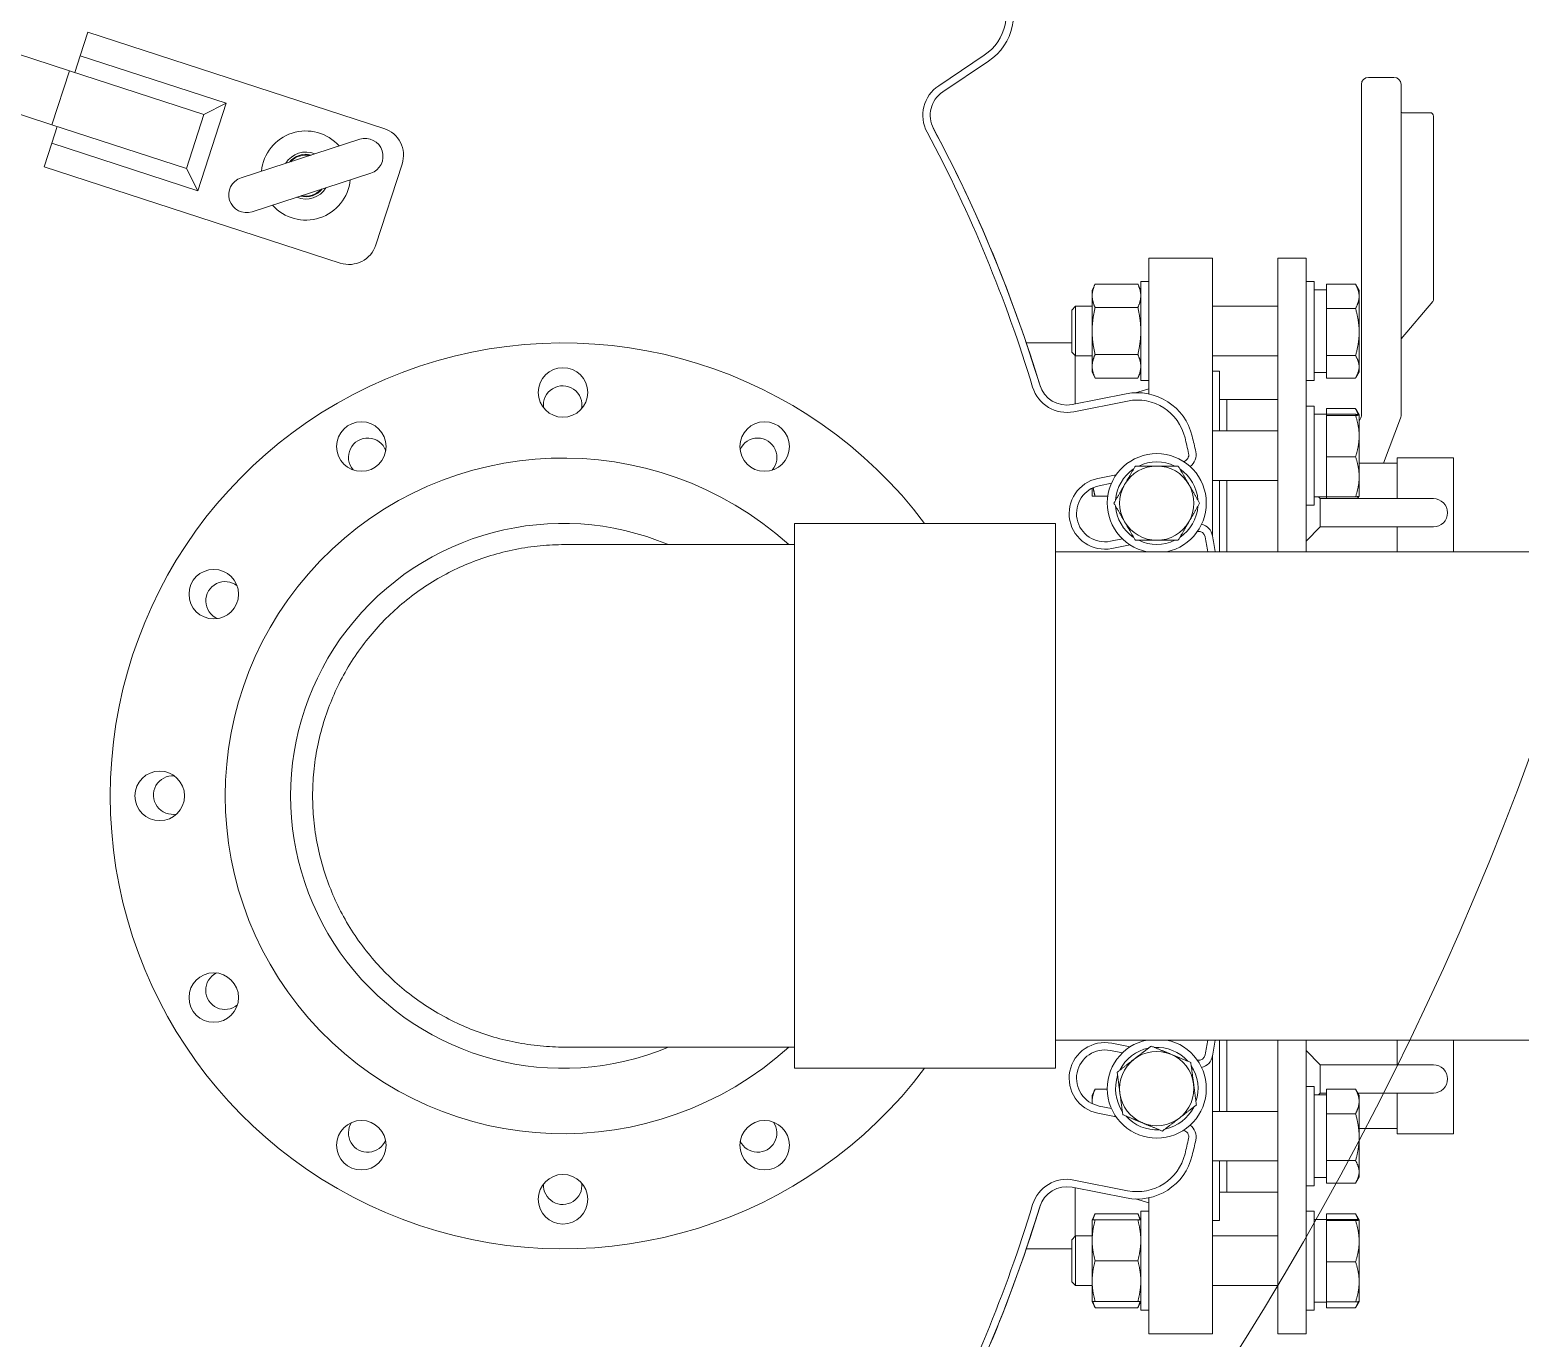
# Model space of a CAD drawing. Header units: inches. Extents: x 20 to 536, y 8 to 344.
# Drawn here: x 113.18 to 139.51, y 234.75 to 257.86 of the extents above; entities that cross this region are included whole.
import ezdxf

# ---------------------------------------------------------------- set-up
doc = ezdxf.new("R2010")
doc.units = ezdxf.units.IN
doc.header["$LTSCALE"] = 16
doc.header["$MEASUREMENT"] = 0
doc.layers.add('Symbol (ANSI)', color=7, linetype='Continuous', lineweight=25)
doc.layers.add('Visible', color=7, linetype='Continuous', lineweight=18)
doc.styles.add('MEMCOR Medium', font='arial.ttf')
doc.dimstyles.new('Default (ANSI)$7', dxfattribs={"dimscale": 16, "dimtxt": 0.15, "dimasz": 0.098425, "dimexe": 0.125, "dimexo": 0.0625, "dimgap": 0.031496, "dimtad": 0, "dimtih": 1, "dimtoh": 1, "dimdec": 4, "dimrnd": 1e-08, "dimzin": 3, "dimdsep": 46, "dimlunit": 5, "dimtxsty": 'MEMCOR Medium', "dimcen": 0.09, "dimdle": 0.393701, "dimclrd": 256, "dimclre": 256, "dimclrt": 256, "dimadec": 0, "dimazin": 1, "dimtfac": 0.8, "dimtofl": 0, "dimtmove": 0, "dimatfit": 3, "dimfxl": 1, "dimfrac": 1, "dimtolj": 1, "dimtzin": 4, "dimlwd": -1, "dimlwe": -1, "dimarcsym": 0})

msp = doc.modelspace()

# ---------------------------------------------------------------- linework, layer by layer
at = {"layer": 'Visible'}
for p, q in [((113.56663, 256.18025), (90.09923, 263.80527)), ((95.44782, 263.11887), (113.87565, 257.13131)), ((114.06732, 257.39761), (114.20251, 257.8137)), ((114.20251, 257.8137), (119.43333, 256.11411)), ((113.97075, 257.10041), (114.06732, 257.39761)), ((114.06732, 257.39761), (116.64706, 256.55941)), ((130.0419, 257.40766), (129.23632, 256.86938)), ((129.30854, 256.76129), (130.11413, 257.29957)), ((113.87565, 257.13131), (113.56663, 256.18025)), ((116.25329, 256.35877), (113.87565, 257.13131)), ((136.70494, 256.89185), (136.70494, 251.04897)), ((137.27994, 257.01685), (136.82994, 257.01685)), ((137.40494, 251.03985), (137.40494, 256.89185)), ((116.64706, 256.55941), (116.14491, 255.01394)), ((116.25329, 256.35877), (116.64706, 256.55941)), ((115.94427, 255.40771), (116.25329, 256.35877)), ((137.91994, 256.39185), (137.42494, 256.39185)), ((137.97994, 253.09895), (137.97994, 256.33185)), ((113.66173, 256.14935), (113.56517, 255.85215)), ((113.56663, 256.18025), (115.94427, 255.40771)), ((113.42997, 255.43606), (113.56517, 255.85215)), ((116.14491, 255.01394), (113.56517, 255.85215)), ((119.00489, 255.92237), (116.90807, 255.24108)), ((119.75434, 255.48407), (119.29082, 254.05749)), ((118.66078, 253.73647), (113.42997, 255.43606)), ((115.94427, 255.40771), (116.14491, 255.01394)), ((117.10272, 254.64199), (119.19954, 255.32328)), ((132.94707, 251.42478), (132.94707, 253.82544)), ((132.94707, 253.82544), (134.07207, 253.82544)), ((134.07207, 248.92811), (134.07207, 253.82544)), ((135.22707, 253.82544), (135.22707, 248.63794)), ((135.72707, 253.82544), (135.22707, 253.82544)), ((135.72707, 248.63794), (135.72707, 253.82544)), ((131.94744, 253.25481), (131.99931, 253.36604)), ((131.99931, 253.36604), (132.75457, 253.36604)), ((132.80644, 253.25481), (132.75457, 253.36604)), ((132.80644, 253.41081), (132.80644, 251.66081)), ((132.80644, 253.41081), (132.94707, 253.41081)), ((135.72707, 253.41081), (135.86769, 253.41081)), ((135.86769, 251.66081), (135.86769, 253.41081)), ((136.08669, 253.21412), (136.08669, 253.36549)), ((136.08669, 253.36549), (136.60062, 253.36549)), ((136.66482, 253.25456), (136.60733, 253.35413)), ((131.94744, 253.25481), (131.94744, 253.15848)), ((131.94744, 253.15848), (131.94744, 252.53581)), ((136.08669, 253.26531), (135.86769, 253.26531)), ((136.08669, 253.21412), (136.08669, 253.08395)), ((136.08669, 252.93258), (136.08669, 253.08395)), ((136.66482, 253.14904), (136.66482, 253.25456)), ((136.66482, 252.51774), (136.66482, 253.14904)), ((131.58669, 252.90716), (131.65285, 252.97331)), ((131.58669, 252.16446), (131.58669, 252.90716)), ((131.65285, 252.97331), (131.65285, 252.09831)), ((131.94744, 252.97331), (131.65285, 252.97331)), ((131.99931, 252.95093), (132.75457, 252.95093)), ((135.22707, 252.97331), (134.07207, 252.97331)), ((136.08669, 252.64248), (136.08669, 252.93258)), ((136.08669, 252.93258), (136.60062, 252.93258)), ((137.40962, 252.39743), (137.9659, 253.06038)), ((136.08669, 252.64248), (136.08669, 252.39301)), ((131.58669, 252.32544), (130.78379, 252.32544)), ((131.94744, 252.53581), (131.94744, 251.91314)), ((136.08669, 252.1029), (136.08669, 252.39301)), ((136.66482, 251.90452), (136.66482, 252.51774)), ((131.58669, 252.16446), (131.65285, 252.09831)), ((131.64707, 252.10409), (131.64707, 251.24792)), ((131.64707, 251.24792), (131.64707, 252.10409)), ((131.94744, 252.09831), (131.65285, 252.09831)), ((131.99931, 252.1207), (132.75457, 252.1207)), ((135.22707, 252.09831), (134.07207, 252.09831)), ((136.08669, 251.96417), (136.08669, 252.1029)), ((136.08669, 252.1029), (136.60062, 252.1029)), ((131.94744, 251.91314), (131.94744, 251.81681)), ((131.94744, 251.81681), (131.99931, 251.70558)), ((132.80644, 251.81681), (132.75457, 251.70558)), ((134.07207, 251.82544), (134.19707, 251.82544)), ((134.19707, 250.77335), (134.19707, 251.82544)), ((136.06539, 251.80631), (135.86769, 251.80631)), ((136.08669, 251.96417), (136.08669, 251.84487)), ((136.08669, 251.70613), (136.08669, 251.84487)), ((136.66482, 251.81706), (136.60733, 251.71749)), ((136.66482, 251.81706), (136.66482, 251.90452)), ((131.99931, 251.70558), (132.75457, 251.70558)), ((132.71148, 251.44562), (132.94707, 251.51544)), ((132.80644, 251.66081), (132.94707, 251.66081)), ((135.72707, 251.66081), (135.86769, 251.66081)), ((136.08669, 251.70613), (136.60062, 251.70613)), ((132.54668, 251.42687), (131.59643, 251.23785)), ((131.62179, 251.11035), (132.57204, 251.29936)), ((134.19707, 251.32544), (134.32707, 251.32544)), ((134.32707, 250.77335), (134.32707, 251.32544)), ((134.32707, 250.77335), (134.32707, 251.32544)), ((134.32707, 251.32544), (135.22707, 251.32544)), ((135.72707, 251.21085), (135.86769, 251.21085)), ((135.86769, 249.46085), (135.86769, 251.21085)), ((136.08669, 251.06535), (135.86769, 251.06535)), ((136.08669, 251.06535), (136.08669, 251.16553)), ((136.08669, 251.16553), (136.60062, 251.16553)), ((136.08669, 251.06535), (136.08669, 251.05124)), ((136.08669, 251.0648), (136.60062, 251.0648)), ((136.08669, 251.04394), (136.08669, 251.05124)), ((136.08669, 250.78906), (136.08669, 251.04394)), ((136.08669, 251.04394), (136.60062, 251.04394)), ((136.66469, 251.05483), (136.60733, 251.15417)), ((136.66482, 251.0546), (136.66469, 251.05483)), ((136.66482, 251.05437), (136.66482, 251.0546)), ((136.66482, 250.67946), (136.66482, 251.05437)), ((136.68946, 250.98871), (136.66482, 250.94393)), ((137.09393, 250.20044), (137.39675, 250.99535)), ((135.22707, 250.77335), (134.07207, 250.77335)), ((136.08669, 250.78906), (136.08669, 250.56987)), ((136.08669, 250.31499), (136.08669, 250.56987)), ((136.66482, 249.96094), (136.66482, 250.67946)), ((136.08669, 250.0674), (136.08669, 250.31499)), ((136.08669, 250.31499), (136.60062, 250.31499)), ((136.66482, 250.20044), (137.33457, 250.20044)), ((137.33457, 249.57544), (137.33457, 250.29344)), ((137.33457, 250.29344), (138.33457, 250.29344)), ((138.33457, 248.63794), (138.33457, 250.29344)), ((132.37061, 249.995), (132.04794, 249.93082)), ((136.08669, 250.0674), (136.08669, 249.85449)), ((136.66482, 249.6171), (136.66482, 249.96094)), ((131.94744, 249.76024), (131.94744, 249.61685)), ((132.0733, 249.80332), (132.28726, 249.84588)), ((135.22707, 249.89835), (134.07207, 249.89835)), ((134.19707, 248.63794), (134.19707, 249.89835)), ((134.32707, 248.63794), (134.32707, 249.89835)), ((134.32707, 248.63794), (134.32707, 249.89835)), ((136.08669, 249.6069), (136.08669, 249.85449)), ((131.99931, 249.61685), (132.22252, 249.61685)), ((135.72707, 249.46085), (135.86769, 249.46085)), ((136.08669, 249.60635), (135.86769, 249.60635)), ((135.97707, 249.57544), (135.94616, 249.60635)), ((137.22707, 249.57544), (135.97707, 249.57544)), ((135.97707, 249.57544), (135.97707, 249.32544)), ((136.08669, 249.6069), (136.08669, 249.60635)), ((136.08669, 249.6069), (136.60062, 249.6069)), ((136.08669, 249.57544), (136.08669, 249.60635)), ((136.66469, 249.61687), (136.64077, 249.57544)), ((136.66482, 249.6171), (136.66469, 249.61687)), ((137.97707, 249.57544), (137.22707, 249.57544)), ((126.68707, 249.13794), (126.68707, 239.51294)), ((131.29707, 249.13794), (126.68707, 249.13794)), ((131.29707, 249.13794), (131.29707, 239.51294)), ((135.97707, 249.32544), (135.97707, 249.07544)), ((132.48235, 248.86509), (132.26839, 248.82253)), ((135.97707, 249.07544), (135.72707, 248.82544)), ((137.22707, 249.07544), (135.97707, 249.07544)), ((137.22707, 249.07544), (137.97707, 249.07544)), ((137.33457, 248.63794), (137.33457, 249.07544)), ((126.68707, 248.76294), (122.62438, 248.76294)), ((131.29707, 248.63794), (154.22232, 248.63794)), ((132.29375, 248.69503), (132.61642, 248.75921)), ((131.29707, 240.01294), (154.22232, 240.01294)), ((132.61642, 239.89167), (132.29375, 239.95585)), ((134.19707, 238.75253), (134.19707, 240.01294)), ((134.32707, 238.75253), (134.32707, 240.01294)), ((134.32707, 238.75253), (134.32707, 240.01294)), ((135.22707, 240.01294), (135.22707, 234.82544)), ((135.72707, 234.82544), (135.72707, 240.01294)), ((137.33457, 239.57544), (137.33457, 240.01294)), ((138.33457, 238.35744), (138.33457, 240.01294)), ((122.62438, 239.88794), (126.68707, 239.88794)), ((132.26839, 239.82835), (132.48235, 239.78579)), ((134.07207, 234.82544), (134.07207, 239.72277)), ((135.97707, 239.57544), (135.72707, 239.82544)), ((131.29707, 239.51294), (126.68707, 239.51294)), ((137.22707, 239.57544), (135.97707, 239.57544)), ((135.97707, 239.57544), (135.97707, 239.32544)), ((137.97707, 239.57544), (137.22707, 239.57544)), ((131.94744, 239.03403), (131.99931, 239.14526)), ((131.99931, 239.14526), (132.21413, 239.14526)), ((135.72707, 239.19003), (135.86769, 239.19003)), ((135.86769, 237.44003), (135.86769, 239.19003)), ((135.97707, 239.32544), (135.97707, 239.07544)), ((136.08669, 238.99334), (136.08669, 239.14471)), ((136.08669, 239.14471), (136.60062, 239.14471)), ((136.66482, 239.03378), (136.60733, 239.13336)), ((131.94744, 239.03403), (131.94744, 238.93771)), ((131.94744, 238.93771), (131.94744, 238.89064)), ((136.08669, 239.04453), (135.86769, 239.04453)), ((135.97707, 239.07544), (135.94616, 239.04453)), ((136.08669, 239.07544), (135.97707, 239.07544)), ((136.08669, 238.99334), (136.08669, 238.86318)), ((136.08669, 238.71181), (136.08669, 238.86318)), ((137.22707, 239.07544), (136.64077, 239.07544)), ((136.66482, 238.92826), (136.66482, 239.03378)), ((136.66482, 238.29697), (136.66482, 238.92826)), ((137.22707, 239.07544), (137.97707, 239.07544)), ((137.33457, 238.35744), (137.33457, 239.07544)), ((132.04794, 238.72006), (132.37061, 238.65588)), ((132.28726, 238.805), (132.0733, 238.84756)), ((135.22707, 238.75253), (134.07207, 238.75253)), ((136.08669, 238.4217), (136.08669, 238.71181)), ((136.08669, 238.71181), (136.60062, 238.71181)), ((136.08669, 238.4217), (136.08669, 238.17223)), ((136.66482, 238.45044), (137.33457, 238.45044)), ((137.33457, 238.35744), (138.33457, 238.35744)), ((136.08669, 237.88213), (136.08669, 238.17223)), ((136.66482, 237.68374), (136.66482, 238.29697)), ((135.22707, 237.87753), (134.07207, 237.87753)), ((134.19707, 236.82544), (134.19707, 237.87753)), ((134.32707, 237.32544), (134.32707, 237.87753)), ((134.32707, 237.32544), (134.32707, 237.87753)), ((136.08669, 237.74339), (136.08669, 237.88213)), ((136.08669, 237.88213), (136.60062, 237.88213)), ((132.57204, 237.35152), (131.62179, 237.54053)), ((136.08669, 237.58553), (135.86769, 237.58553)), ((136.08669, 237.74339), (136.08669, 237.62409)), ((136.08669, 237.48535), (136.08669, 237.62409)), ((136.66482, 237.59628), (136.60733, 237.49671)), ((136.66482, 237.59628), (136.66482, 237.68374)), ((131.59643, 237.41303), (132.54668, 237.22402)), ((131.64707, 237.40296), (131.64707, 236.54679)), ((131.64707, 236.54679), (131.64707, 237.40296)), ((134.19707, 237.32544), (134.32707, 237.32544)), ((134.32707, 237.32544), (135.22707, 237.32544)), ((135.72707, 237.44003), (135.86769, 237.44003)), ((136.08669, 237.48535), (136.60062, 237.48535)), ((132.71148, 237.20526), (132.94707, 237.13544)), ((132.94707, 234.82544), (132.94707, 237.2261)), ((131.94744, 236.83407), (131.99931, 236.9453)), ((131.94744, 236.83407), (131.94744, 236.47457)), ((131.99931, 236.9453), (132.75457, 236.9453)), ((131.99931, 236.83407), (132.75457, 236.83407)), ((132.80644, 236.83407), (132.75457, 236.9453)), ((132.80644, 236.99007), (132.80644, 235.24007)), ((132.80644, 236.99007), (132.94707, 236.99007)), ((134.07207, 236.82544), (134.19707, 236.82544)), ((135.72707, 236.99007), (135.86769, 236.99007)), ((135.86769, 235.24007), (135.86769, 236.99007)), ((136.08669, 236.84457), (135.86769, 236.84457)), ((136.08669, 236.84457), (136.08669, 236.94475)), ((136.08669, 236.94475), (136.60062, 236.94475)), ((136.08669, 236.84457), (136.08669, 236.83046)), ((136.08669, 236.84402), (136.60062, 236.84402)), ((136.08669, 236.82316), (136.08669, 236.83046)), ((136.08669, 236.56828), (136.08669, 236.82316)), ((136.08669, 236.82316), (136.60062, 236.82316)), ((136.66469, 236.83405), (136.60733, 236.9334)), ((136.66482, 236.83382), (136.66469, 236.83405)), ((136.66482, 236.83359), (136.66482, 236.83382)), ((136.66482, 236.45869), (136.66482, 236.83359)), ((131.58669, 236.48642), (131.65285, 236.55257)), ((131.58669, 235.74372), (131.58669, 236.48642)), ((131.65285, 236.55257), (131.65285, 235.67757)), ((131.94744, 236.55257), (131.65285, 236.55257)), ((135.22707, 236.55257), (134.07207, 236.55257)), ((136.08669, 236.56828), (136.08669, 236.3491)), ((131.58669, 236.32544), (130.78379, 236.32544)), ((131.94744, 236.47457), (131.94744, 235.75557)), ((136.08669, 236.09421), (136.08669, 236.3491)), ((136.66482, 235.74016), (136.66482, 236.45869)), ((131.99931, 236.11507), (132.75457, 236.11507)), ((136.08669, 235.84662), (136.08669, 236.09421)), ((136.08669, 236.09421), (136.60062, 236.09421)), ((131.58669, 235.74372), (131.65285, 235.67757)), ((131.94744, 235.75557), (131.94744, 235.39607)), ((136.08669, 235.84662), (136.08669, 235.63371)), ((136.66482, 235.39632), (136.66482, 235.74016)), ((131.94744, 235.67757), (131.65285, 235.67757)), ((135.22707, 235.67757), (134.07207, 235.67757)), ((136.08669, 235.38612), (136.08669, 235.63371)), ((131.94744, 235.39607), (131.99931, 235.28484)), ((131.99931, 235.39607), (132.75457, 235.39607)), ((131.99931, 235.28484), (132.75457, 235.28484)), ((132.80644, 235.39607), (132.75457, 235.28484)), ((132.80644, 235.24007), (132.94707, 235.24007)), ((135.72707, 235.24007), (135.86769, 235.24007)), ((136.08669, 235.38557), (135.86769, 235.38557)), ((136.08669, 235.38612), (136.08669, 235.38557)), ((136.08669, 235.38612), (136.60062, 235.38612)), ((136.08669, 235.28539), (136.08669, 235.38557)), ((136.08669, 235.28539), (136.60062, 235.28539)), ((136.66469, 235.39609), (136.60733, 235.29675)), ((136.66482, 235.39632), (136.66469, 235.39609)), ((132.94707, 234.82544), (134.07207, 234.82544)), ((135.72707, 234.82544), (135.22707, 234.82544))]:
    msp.add_line(p, q, dxfattribs=at)
for centre, radius in [((87.09923, 264.32327), 56), ((122.59707, 251.45044), 0.4375), ((119.03457, 250.49587), 0.4375), ((126.15957, 250.49587), 0.4375), ((116.42664, 247.88794), 0.4375), ((115.47207, 244.32544), 0.4375), ((116.42664, 240.76294), 0.4375), ((119.03457, 238.15501), 0.4375), ((126.15957, 238.15501), 0.4375), ((122.59707, 237.20044), 0.4375)]:
    msp.add_circle(centre, radius, dxfattribs=at)
for centre, radius, start, end in [((129.55856, 258.13104), 1, 303.75, 31.576303), ((129.55856, 258.13104), 0.87, 303.75, 31.576303), ((129.58633, 256.34556), 0.63, 123.75, 208.123729), ((129.58633, 256.34556), 0.5, 123.75, 208.123729), ((136.82994, 256.89185), 0.125, 90, 180), ((137.27994, 256.89185), 0.125, 0, 90), ((137.42494, 256.41185), 0.02, 180, 270), ((137.91994, 256.33185), 0.06, 0, 90), ((118.05381, 255.28218), 0.7874, 41.578178, 174.421822), ((119.27882, 255.63858), 0.5, 342, 72), ((107.09707, 244.32544), 24.87, 16.876271, 28.123729), ((107.09707, 244.32544), 25.00122, 16.797012, 28.202988), ((107.09707, 244.32544), 25, 16.876271, 28.123729), ((119.10221, 255.62283), 0.31496, 288, 108), ((118.05381, 255.28218), 0.41534, 67.315835, 148.684165), ((118.05381, 255.28218), 0.375, 75.129035, 140.870965), ((118.05381, 255.28218), 0.3625, 78.326076, 137.673924), ((117.0054, 254.94153), 0.31496, 108, 288), ((118.05381, 255.28218), 0.7874, 221.578178, 354.421822), ((118.05381, 255.28218), 0.41534, 247.315835, 328.684165), ((118.05381, 255.28218), 0.375, 255.129035, 320.870965), ((118.05381, 255.28218), 0.3625, 258.326076, 317.673924), ((118.81529, 254.212), 0.5, 252, 342), ((137.91994, 253.09895), 0.06, 320, 0), ((122.59707, 244.32544), 8, 36.981886, 323.018114), ((137.42494, 252.38457), 0.02, 140, 180), ((122.59167, 251.22884), 0.3405, 348.558858, 188.649301), ((131.49888, 251.72824), 0.63, 196.876271, 281.25), ((131.49888, 251.72824), 0.5, 196.876271, 281.25), ((132.74177, 250.44608), 1, 13.423697, 101.25), ((132.74177, 250.44608), 0.87, 13.423697, 101.25), ((136.57994, 251.04897), 0.125, 331.17757, 0), ((137.27994, 251.03985), 0.125, 339.145542, 0), ((119.14667, 250.30574), 0.3405, 20.272028, 220.77462), ((126.03677, 250.30574), 0.3405, 318.096115, 156.189438), ((107.09707, 244.32544), 27.235, 12.835002, 13.423697), ((107.09707, 244.32544), 27.365, 12.835002, 13.423697), ((122.59707, 244.32544), 5.968, 48.034614, 311.965386), ((133.08907, 249.49557), 0.875, 281.434897, 258.565103), ((133.08907, 249.49557), 0.7295, 64.059141, 115.940859), ((133.53457, 250.34888), 0.12, 283.046422, 12.835002), ((133.53457, 250.34888), 0.25, 304.766442, 12.835002), ((132.17084, 249.31292), 0.63, 101.25, 281.25), ((133.08907, 249.49557), 0.7295, 124.059141, 175.940859), ((133.08907, 249.49557), 0.656, 90, 150), ((133.08907, 249.49557), 0.656, 30, 90), ((133.08907, 249.49557), 0.7295, 4.059141, 55.940859), ((132.17084, 249.31292), 0.5, 101.25, 281.25), ((133.08907, 249.49557), 0.656, 150, 210), ((133.08907, 249.49557), 0.656, 330, 30), ((133.08907, 249.49557), 0.7295, 184.059141, 235.940859), ((133.08907, 249.49557), 0.7295, 304.059141, 355.940859), ((137.97707, 249.32544), 0.25, 270, 90), ((122.59707, 244.32544), 4.8125, 67.231776, 292.768224), ((133.08907, 249.49557), 0.656, 210, 270), ((133.08907, 249.49557), 0.656, 270, 330), ((133.8272, 248.8777), 0.12, 9.664998, 99.453578), ((133.8272, 248.8777), 0.25, 9.664998, 77.733558), ((107.09707, 244.32544), 27.235, 9.110792, 9.664998), ((107.09707, 244.32544), 27.365, 9.076303, 9.664998), ((133.08907, 249.49557), 0.7295, 244.059141, 295.940859), ((133.13195, 248.48451), 1, 8.825757, 9.076303), ((116.62487, 247.76924), 0.3405, 51.01992, 247.154039), ((115.70177, 244.33874), 0.3405, 85.047748, 281.579888), ((116.62477, 240.89384), 0.3405, 116.677544, 310.22586), ((132.17084, 239.33796), 0.63, 78.75, 258.75), ((133.08907, 239.15531), 0.875, 101.434897, 78.565103), ((107.09707, 244.32544), 27.235, 350.335002, 350.889208), ((107.09707, 244.32544), 27.365, 350.335002, 350.923697), ((133.13195, 240.16637), 1, 350.923697, 351.174243), ((132.17084, 239.33796), 0.5, 78.75, 258.75), ((133.08907, 239.15531), 0.656, 127.5, 187.5), ((133.08907, 239.15531), 0.7295, 101.559141, 153.440859), ((133.08907, 239.15531), 0.656, 67.5, 127.5), ((133.08907, 239.15531), 0.7295, 41.559141, 93.440859), ((133.08907, 239.15531), 0.656, 7.5, 67.5), ((133.8272, 239.77318), 0.12, 260.546422, 350.335002), ((133.8272, 239.77318), 0.25, 282.266442, 350.335002), ((133.08907, 239.15531), 0.7295, 161.559141, 213.440859), ((133.08907, 239.15531), 0.7295, 341.559141, 33.440859), ((137.97707, 239.32544), 0.25, 270, 90), ((133.08907, 239.15531), 0.656, 307.5, 7.5), ((133.08907, 239.15531), 0.656, 187.5, 247.5), ((133.08907, 239.15531), 0.7295, 221.559141, 273.440859), ((133.08907, 239.15531), 0.656, 247.5, 307.5), ((133.08907, 239.15531), 0.7295, 281.559141, 333.440859), ((119.14667, 238.37194), 0.3405, 147.205916, 338.138387), ((126.03677, 238.37184), 0.3405, 205.005596, 34.043602), ((133.53457, 238.302), 0.12, 347.164998, 76.953578), ((133.53457, 238.302), 0.25, 347.164998, 55.233558), ((107.09707, 244.32544), 27.235, 346.576303, 347.164998), ((107.09707, 244.32544), 27.365, 346.576303, 347.164998), ((132.74177, 238.2048), 1, 258.75, 346.576303), ((132.74177, 238.2048), 0.87, 258.75, 346.576303), ((131.49888, 236.92264), 0.63, 78.75, 163.123729), ((122.59177, 237.44884), 0.3405, 176.565987, 5.878631), ((131.49888, 236.92264), 0.5, 78.75, 163.123729), ((107.09707, 244.32544), 24.87, 331.876271, 343.123729), ((107.09707, 244.32544), 25.00122, 331.797012, 343.202988), ((107.09707, 244.32544), 25, 331.876271, 343.123729)]:
    msp.add_arc(centre, radius, start, end, dxfattribs=at)
msp.add_ellipse((135.71244, 252.53581), major_axis=(-4.13718, 0.06422), ratio=0.17564313, start_param=1.65893872, end_param=1.6641065, dxfattribs=at)
for points, weights in [([(131.99931, 253.36604), (131.94744, 253.25481), (131.94744, 253.15848)], [1, 1.0379548493, 1]), ([(132.80644, 253.15848), (132.80644, 253.25481), (132.75457, 253.36604)], [1, 1.0379548493, 1]), ([(136.66482, 253.14904), (136.66482, 253.24949), (136.60062, 253.36549)], [1, 1.04314139574, 1.01001874936]), ([(136.60062, 253.36549), (136.60407, 253.35977), (136.60733, 253.35413)], [1.01001874936, 1.01174639157, 1.01326655323]), ([(131.94744, 253.15848), (131.94744, 253.06215), (131.99931, 252.95093)], [1, 1.0379548493, 1]), ([(132.75457, 252.95093), (132.80644, 253.06215), (132.80644, 253.15848)], [1, 1.0379548493, 1]), ([(136.60062, 252.93258), (136.66482, 253.04858), (136.66482, 253.14904)], [1.01001874936, 1.04314139574, 1]), ([(131.99931, 252.95093), (131.94744, 252.72847), (131.94744, 252.53581)], [1, 1.0379548493, 1]), ([(132.80644, 252.53581), (132.80644, 252.72847), (132.75457, 252.95093)], [1, 1.0379548493, 1]), ([(136.66482, 252.51774), (136.66482, 252.71027), (136.60062, 252.93258)], [1, 1.04314139574, 1.01001874936]), ([(131.94744, 252.53581), (131.94744, 252.34315), (131.99931, 252.1207)], [1, 1.0379548493, 1]), ([(132.75457, 252.1207), (132.80644, 252.34315), (132.80644, 252.53581)], [1, 1.0379548493, 1]), ([(136.60062, 252.1029), (136.66482, 252.32522), (136.66482, 252.51774)], [1.01001874936, 1.04314139574, 1]), ([(131.99931, 252.1207), (131.94744, 252.00947), (131.94744, 251.91314)], [1, 1.0379548493, 1]), ([(132.80644, 251.91314), (132.80644, 252.00947), (132.75457, 252.1207)], [1, 1.0379548493, 1]), ([(136.66482, 251.90452), (136.66482, 251.99659), (136.60062, 252.1029)], [1, 1.04314139574, 1.01001874936]), ([(131.94744, 251.91314), (131.94744, 251.81681), (131.99931, 251.70558)], [1, 1.0379548493, 1]), ([(132.75457, 251.70558), (132.80644, 251.81681), (132.80644, 251.91314)], [1, 1.0379548493, 1]), ([(136.60062, 251.70613), (136.66482, 251.81245), (136.66482, 251.90452)], [1.01001874936, 1.04314139574, 1]), ([(136.60062, 251.16553), (136.60407, 251.15981), (136.60733, 251.15417)], [1.01001874936, 1.01174639157, 1.01326655323]), ([(136.64713, 251.0597), (136.6314, 251.10992), (136.60062, 251.16553)], [1.02429968931, 1.02563189319, 1.01001874936]), ([(136.66482, 251.05437), (136.66482, 251.05921), (136.60062, 251.0648)], [1, 1.04314139574, 1.01001874936]), ([(136.60062, 251.04394), (136.66482, 251.04953), (136.66482, 251.05437)], [1.01001874936, 1.04314139574, 1]), ([(136.66482, 250.67946), (136.66482, 250.84862), (136.60062, 251.04394)], [1, 1.04314139574, 1.01001874936]), ([(136.60062, 250.31499), (136.66482, 250.51031), (136.66482, 250.67946)], [1.01001874936, 1.04314139574, 1]), ([(136.66482, 249.96094), (136.66482, 250.12525), (136.60062, 250.31499)], [1, 1.04314139574, 1.01001874936]), ([(132.52096, 249.82357), (132.60885, 249.9758), (132.71033, 250.15157)], [1, 1.0379548493, 1]), ([(132.71033, 250.15157), (132.9133, 250.15157), (133.08907, 250.15157)], [1, 1.0379548493, 1]), ([(133.08907, 250.15157), (133.26485, 250.15157), (133.46782, 250.15157)], [1, 1.0379548493, 1]), ([(133.46782, 250.15157), (133.5693, 249.9758), (133.65719, 249.82357)], [1, 1.0379548493, 1]), ([(136.60062, 249.6069), (136.66482, 249.79663), (136.66482, 249.96094)], [1.01001874936, 1.04314139574, 1]), ([(131.96557, 249.76884), (131.97792, 249.69631), (131.99931, 249.61685)], [1.01826983158, 1.01531296094, 1]), ([(132.33159, 249.49557), (132.43307, 249.67135), (132.52096, 249.82357)], [1, 1.0379548493, 1]), ([(133.65719, 249.82357), (133.74507, 249.67135), (133.84656, 249.49557)], [1, 1.0379548493, 1]), ([(131.99931, 249.61685), (131.94744, 249.61685), (131.94744, 249.61685)], [1, 1.0379548493, 1]), ([(132.52096, 249.16757), (132.43307, 249.3198), (132.33159, 249.49557)], [1, 1.0379548493, 1]), ([(133.84656, 249.49557), (133.74507, 249.3198), (133.65719, 249.16757)], [1, 1.0379548493, 1]), ([(136.66469, 249.61687), (136.66201, 249.61224), (136.60062, 249.6069)], [1.00373289337, 1.04164895705, 1.01001874936]), ([(136.63649, 249.57544), (136.64448, 249.59425), (136.65018, 249.61248)], [1.02359451291, 1.02507168151, 1.02385469408]), ([(132.71033, 248.83957), (132.60885, 249.01535), (132.52096, 249.16757)], [1, 1.0379548493, 1]), ([(133.65719, 249.16757), (133.5693, 249.01535), (133.46782, 248.83957)], [1, 1.0379548493, 1]), ([(133.08907, 248.83957), (132.9133, 248.83957), (132.71033, 248.83957)], [1, 1.0379548493, 1]), ([(133.46782, 248.83957), (133.26485, 248.83957), (133.08907, 248.83957)], [1, 1.0379548493, 1]), ([(132.68973, 239.67575), (132.82918, 239.78275), (132.9902, 239.90631)], [1, 1.0379548493, 1]), ([(132.9902, 239.90631), (133.17772, 239.82864), (133.34011, 239.76137)], [1, 1.0379548493, 1]), ([(132.38925, 239.44519), (132.55028, 239.56874), (132.68973, 239.67575)], [1, 1.0379548493, 1]), ([(133.34011, 239.76137), (133.50251, 239.69411), (133.69003, 239.61644)], [1, 1.0379548493, 1]), ([(132.43869, 239.06968), (132.41574, 239.24395), (132.38925, 239.44519)], [1, 1.0379548493, 1]), ([(133.69003, 239.61644), (133.71652, 239.41521), (133.73946, 239.24093)], [1, 1.0379548493, 1]), ([(131.99931, 239.14526), (131.94744, 239.03403), (131.94744, 238.93771)], [1, 1.0379548493, 1]), ([(133.73946, 239.24093), (133.76241, 239.06666), (133.7889, 238.86543)], [1, 1.0379548493, 1]), ([(136.66482, 238.92826), (136.66482, 239.02872), (136.60062, 239.14471)], [1, 1.04314139574, 1.01001874936]), ([(136.60062, 239.14471), (136.60407, 239.13899), (136.60733, 239.13336)], [1.01001874936, 1.01174639157, 1.01326655323]), ([(131.94744, 238.93771), (131.94744, 238.91353), (131.95049, 238.88913)], [1, 1.0092628815, 1.01400455028]), ([(132.48812, 238.69418), (132.46163, 238.89541), (132.43869, 239.06968)], [1, 1.0379548493, 1]), ([(133.7889, 238.86543), (133.62787, 238.74187), (133.48842, 238.63487)], [1, 1.0379548493, 1]), ([(136.60062, 238.71181), (136.66482, 238.8278), (136.66482, 238.92826)], [1.01001874936, 1.04314139574, 1]), ([(132.83803, 238.54924), (132.67564, 238.61651), (132.48812, 238.69418)], [1, 1.0379548493, 1]), ([(133.48842, 238.63487), (133.34897, 238.52786), (133.18795, 238.40431)], [1, 1.0379548493, 1]), ([(136.66482, 238.29697), (136.66482, 238.48949), (136.60062, 238.71181)], [1, 1.04314139574, 1.01001874936]), ([(133.18795, 238.40431), (133.00043, 238.48198), (132.83803, 238.54924)], [1, 1.0379548493, 1]), ([(136.60062, 237.88213), (136.66482, 238.10444), (136.66482, 238.29697)], [1.01001874936, 1.04314139574, 1]), ([(136.66482, 237.68374), (136.66482, 237.77581), (136.60062, 237.88213)], [1, 1.04314139574, 1.01001874936]), ([(136.60062, 237.48535), (136.66482, 237.59167), (136.66482, 237.68374)], [1.01001874936, 1.04314139574, 1]), ([(131.94744, 236.83407), (131.94744, 236.83407), (131.99931, 236.83407)], [1, 1.0379548493, 1]), ([(131.99931, 236.83407), (131.94744, 236.64142), (131.94744, 236.47457)], [1, 1.0379548493, 1]), ([(131.99931, 236.9453), (131.97196, 236.88665), (131.95927, 236.83407)], [1, 1.01965956375, 1.01895290532]), ([(132.79461, 236.83407), (132.78192, 236.88665), (132.75457, 236.9453)], [1.01895290532, 1.01965956375, 1]), ([(132.80644, 236.47457), (132.80644, 236.64142), (132.75457, 236.83407)], [1, 1.0379548493, 1]), ([(132.75457, 236.83407), (132.80644, 236.83407), (132.80644, 236.83407)], [1, 1.0379548493, 1]), ([(136.60062, 236.94475), (136.60407, 236.93903), (136.60733, 236.9334)], [1.01001874936, 1.01174639157, 1.01326655323]), ([(136.64713, 236.83893), (136.6314, 236.88914), (136.60062, 236.94475)], [1.02429968931, 1.02563189319, 1.01001874936]), ([(136.66482, 236.83359), (136.66482, 236.83843), (136.60062, 236.84402)], [1, 1.04314139574, 1.01001874936]), ([(136.60062, 236.82316), (136.66482, 236.82875), (136.66482, 236.83359)], [1.01001874936, 1.04314139574, 1]), ([(136.66482, 236.45869), (136.66482, 236.62784), (136.60062, 236.82316)], [1, 1.04314139574, 1.01001874936]), ([(131.94744, 236.47457), (131.94744, 236.30773), (131.99931, 236.11507)], [1, 1.0379548493, 1]), ([(132.75457, 236.11507), (132.80644, 236.30773), (132.80644, 236.47457)], [1, 1.0379548493, 1]), ([(136.60062, 236.09421), (136.66482, 236.28953), (136.66482, 236.45869)], [1.01001874936, 1.04314139574, 1]), ([(131.99931, 236.11507), (131.94744, 235.92242), (131.94744, 235.75557)], [1, 1.0379548493, 1]), ([(132.80644, 235.75557), (132.80644, 235.92242), (132.75457, 236.11507)], [1, 1.0379548493, 1]), ([(136.66482, 235.74016), (136.66482, 235.90448), (136.60062, 236.09421)], [1, 1.04314139574, 1.01001874936]), ([(131.94744, 235.75557), (131.94744, 235.58873), (131.99931, 235.39607)], [1, 1.0379548493, 1]), ([(132.75457, 235.39607), (132.80644, 235.58873), (132.80644, 235.75557)], [1, 1.0379548493, 1]), ([(136.60062, 235.38612), (136.66482, 235.57585), (136.66482, 235.74016)], [1.01001874936, 1.04314139574, 1]), ([(131.99931, 235.39607), (131.94744, 235.39607), (131.94744, 235.39607)], [1, 1.0379548493, 1]), ([(131.95927, 235.39607), (131.97196, 235.34349), (131.99931, 235.28484)], [1.01895290532, 1.01965956375, 1]), ([(132.75457, 235.28484), (132.78192, 235.34349), (132.79461, 235.39607)], [1, 1.01965956375, 1.01895290532]), ([(132.80644, 235.39607), (132.80644, 235.39607), (132.75457, 235.39607)], [1, 1.0379548493, 1]), ([(136.66469, 235.39609), (136.66201, 235.39146), (136.60062, 235.38612)], [1.00373289337, 1.04164895705, 1.01001874936]), ([(136.60062, 235.28539), (136.63447, 235.34145), (136.65018, 235.39171)], [1.01001874936, 1.02721658286, 1.02385469408])]:
    msp.add_rational_spline(points, weights, degree=2, dxfattribs=at)
msp.add_open_spline([(122.62438, 248.76294), (122.48678, 248.76294), (122.34281, 248.75652), (122.05013, 248.72846), (121.90142, 248.70682), (121.60706, 248.64851), (121.46134, 248.61182), (121.18009, 248.52613), (121.04457, 248.47713), (120.79076, 248.37223), (120.6607, 248.31152), (120.40205, 248.17428), (120.27345, 248.09774), (120.02479, 247.93198), (119.90467, 247.84271), (119.67852, 247.65674), (119.57247, 247.56002), (119.37849, 247.36645), (119.28157, 247.26062), (119.09516, 247.03489), (119.00567, 246.91498), (118.83946, 246.66668), (118.7627, 246.53825), (118.62505, 246.27988), (118.56416, 246.14994), (118.4592, 245.89693), (118.41026, 245.76215), (118.32465, 245.48243), (118.28797, 245.33749), (118.22964, 245.04469), (118.20798, 244.89676), (118.17987, 244.60559), (118.17342, 244.46235), (118.17342, 244.18853), (118.17987, 244.04529), (118.20798, 243.75412), (118.22964, 243.60619), (118.28797, 243.31339), (118.32465, 243.16845), (118.41026, 242.88873), (118.4592, 242.75396), (118.56416, 242.50094), (118.62505, 242.371), (118.7627, 242.11263), (118.83946, 241.9842), (119.00567, 241.73591), (119.09516, 241.61599), (119.28157, 241.39026), (119.37849, 241.28444), (119.57247, 241.09086), (119.67852, 240.99415), (119.90467, 240.80817), (120.02479, 240.71891), (120.27345, 240.55314), (120.40205, 240.4766), (120.6607, 240.33936), (120.79076, 240.27865), (121.04457, 240.17375), (121.18009, 240.12475), (121.46134, 240.03906), (121.60706, 240.00238), (121.90142, 239.94407), (122.05013, 239.92243), (122.34281, 239.89437), (122.48678, 239.88794), (122.62438, 239.88794)], degree=3, knots=[-46.63397797, -46.63397797, -46.63397797, -46.63397797, -45.58547819, -45.58547819, -44.53697842, -44.53697842, -43.48847864, -43.48847864, -42.43997886, -42.43997886, -41.39576943, -41.39576943, -40.35156, -40.35156, -39.30735056, -39.30735056, -38.26314113, -38.26314113, -37.21910035, -37.21910035, -36.17505958, -36.17505958, -35.1310188, -35.1310188, -34.08697803, -34.08697803, -33.04374881, -33.04374881, -32.0005196, -32.0005196, -30.95729038, -30.95729038, -29.91406117, -29.91406117, -28.87083195, -28.87083195, -27.82760274, -27.82760274, -26.78437353, -26.78437353, -25.74114431, -25.74114431, -24.69710354, -24.69710354, -23.65306276, -23.65306276, -22.60902198, -22.60902198, -21.56498121, -21.56498121, -20.52077177, -20.52077177, -19.47656234, -19.47656234, -18.43235291, -18.43235291, -17.38814347, -17.38814347, -16.3396437, -16.3396437, -15.29114392, -15.29114392, -14.24264414, -14.24264414, -13.19414437, -13.19414437, -13.19414437, -13.19414437], dxfattribs=at)

# ---------------------------------------------------------------- leaders
at = {"layer": 'Symbol (ANSI)', "annotation_type": 0, "has_hookline": 1, "hookline_direction": 0, "text_width": 45.194}
msp.add_leader([(96.594, 256.03613), (130.8182, 307.67713), (132.39301, 307.67713)], dimstyle='Default (ANSI)$7', override={"dimtad": 0}, dxfattribs=at)

doc.saveas('drawing.dxf')
